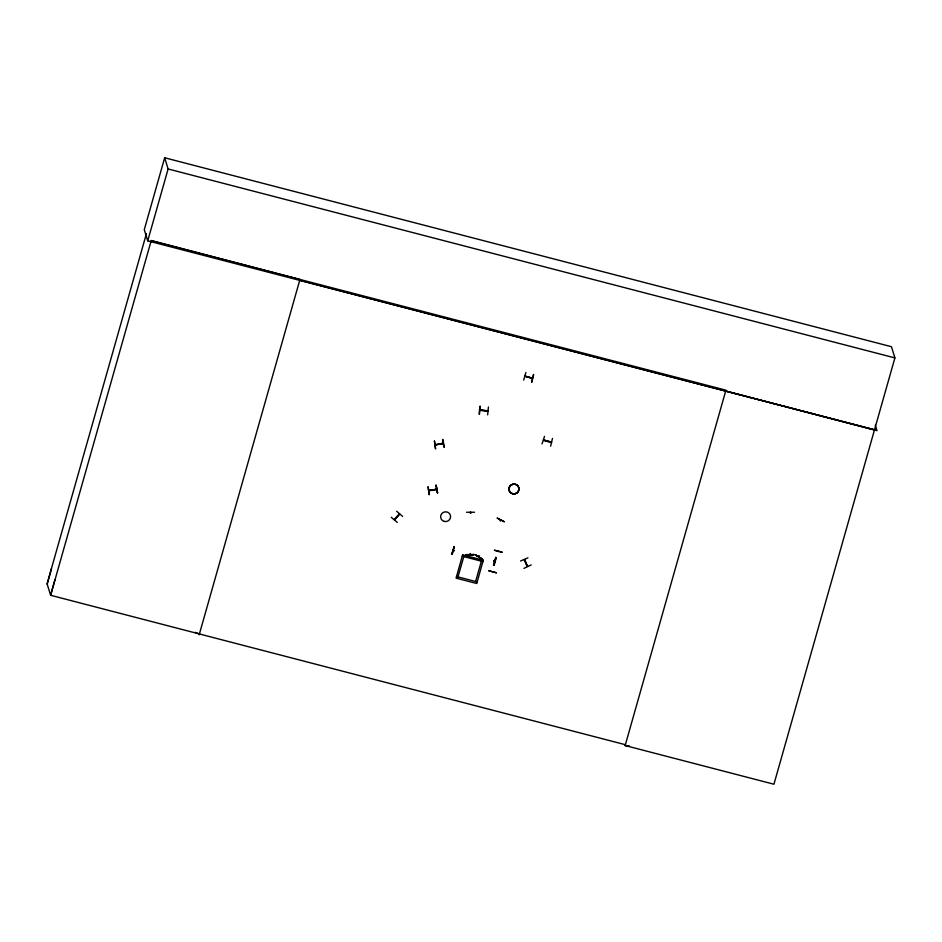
<?xml version="1.0" encoding="UTF-8"?>
<svg xmlns="http://www.w3.org/2000/svg" width="942" height="942" viewBox="0 0 942 942"><rect width="100%" height="100%" fill="white"/><g stroke="black" fill="none" stroke-linecap="round" stroke-linejoin="round"><path stroke-width="1.41" d="M466.066 554.979L474.109 554.626L466.066 554.968M470.305 513.072L470.352 512.201M470.364 512.472L470.729 513.19L470.717 512.389M469.928 554.449L470.211 553.566M470.67 513.154L470.623 512.201M466.514 512.26L474.532 512.236M500.473 520.761L500.414 520.078M479.125 414.139L479.878 406.296M480.279 406.238L479.49 414.091M488.439 406.991L487.65 414.845M47.206 584.181L51.469 568.732M54.883 579.848L50.621 595.285L625.382 744.71L625.147 745.546L773.935 784.227L894.9 357.913L891.45 346.715L164.673 157.773L144.279 229.66L147.729 240.858L874.517 429.799L299.721 280.28M146.446 233.581L47.1 583.852L50.621 595.285L151.167 240.775L725.929 390.188L625.147 745.546L629.491 746.052M147.729 240.858L168.112 168.971L164.673 157.773M199.174 634.802L299.956 279.456L151.25 240.481M483.305 560.09L476.746 583.51L456.093 578.141L462.652 554.72M463.782 556.734L457.965 576.904M542.05 443.918L544.5 436.382M544.429 440.314C540.249 440.326 563.222 445.06 543.605 440.055M550.458 442.163L551.317 442.104M550.623 446.155L552.459 438.442M625.041 745.511L625.276 744.686M453.997 546.654L452.219 554.379L451.548 554.214L454.397 546.678M454.362 546.737L451.983 554.332M454.138 550.646L453.196 550.269L453.879 550.811M523.67 380.085L525.883 372.479M525.483 376.093L525.53 376.258M531.512 382.158L533.608 374.445L531.818 382.24M494.644 560.937L494.103 560.796M494.303 561.397L493.891 560.831M494.538 550.199L502.274 552.236L494.444 550.316M498.059 551.282L498.365 551.647M496.434 572.842L488.663 570.711L496.399 572.748M435.239 444.86L443.023 443.282M435.286 445.13L442.964 443.246M428.881 490.652L436.134 489.569L436.005 488.98M429.658 490.817L429.528 490.264M478.76 556.687L479.172 556.004M479.031 556.616L478.96 555.945M524.117 559.607L527.249 566.401M524.729 559.878L526.99 565.918M475.321 554.932L482.245 558.736M436.052 489.145L436.841 489.345L429.046 490.582M394.274 519.643L399.302 513.743M394.498 519.913L399.738 514.014M500.19 520.796L500.496 520.267M497.27 518.147L504.417 521.821L497.294 518.1M487.838 410.747L480.067 409.888M391.236 517.252L397.265 522.386M396.664 511.282L402.623 516.393M394.957 519.195L399.114 514.556M532.501 378.048L525 376.105M494.409 561.338L493.738 561.232M479.867 410.229L487.897 411.089L487.744 410.524M543.522 439.926L551.211 442.057M527.956 557.841L520.549 560.996M531.194 564.917L523.905 568.379M434.403 441.139L435.569 448.945L434.486 441.044M428.045 486.932L429.222 494.738L428.163 486.92M442.858 439.478L444.341 447.191M435.192 444.695L443.046 443.67L442.905 443.081M428.963 490.641L436.782 489.086M480.585 410.335L480.62 409.935M442.528 439.525L443.941 447.191M437.547 492.984L436.04 485.26M532.301 378.472L524.765 375.988M480.773 410.347L486.99 410.865M453.691 550.846L453.126 550.681M168.112 168.971L894.9 357.913M462.687 554.862L483.34 560.231M725.693 391.024L877.014 430.682L875.306 425.125M525.565 376.517L531.571 378.131M493.82 560.973L494.75 561.208M195.312 632.365L199.41 633.966M524.517 559.56L527.626 566.236M495.916 557.487L493.455 565.118L494.114 565.271L496.281 557.652L495.645 557.464M482.881 561.573L462.228 556.204M481.374 561.173L475.616 581.497M442.363 443.187L442.222 443.352M475.357 554.756L482.057 559.183L475.333 554.814M477.123 581.885L456.47 576.516M428.987 490.37L428.834 490.488M466.066 554.602L474.085 554.497M495.881 557.464L493.867 565.224L495.881 557.464M436.075 485.26L437.559 493.078L436.17 485.318M444.259 521.432A5.004 4.887 -17.1 0 0 450.441 515.415A5.004 4.887 -17.1 0 0 442.104 513.249A5.004 4.887 -17.1 0 0 444.259 521.432M512.648 493.796A5.004 4.887 -17.1 0 0 518.83 487.779A5.004 4.887 -17.1 0 0 510.47 485.542A5.04 4.91 -17.1 0 0 512.625 493.785A5.04 4.91 -17.1 0 0 518.842 487.732A5.04 4.91 -17.1 0 0 510.458 485.554A5.004 4.887 -17.1 0 0 512.625 493.726A5.004 4.887 -17.1 0 0 518.807 487.709A5.004 4.887 -17.1 0 0 510.493 485.625A5.004 4.887 -17.1 0 0 512.648 493.796"/></g></svg>
